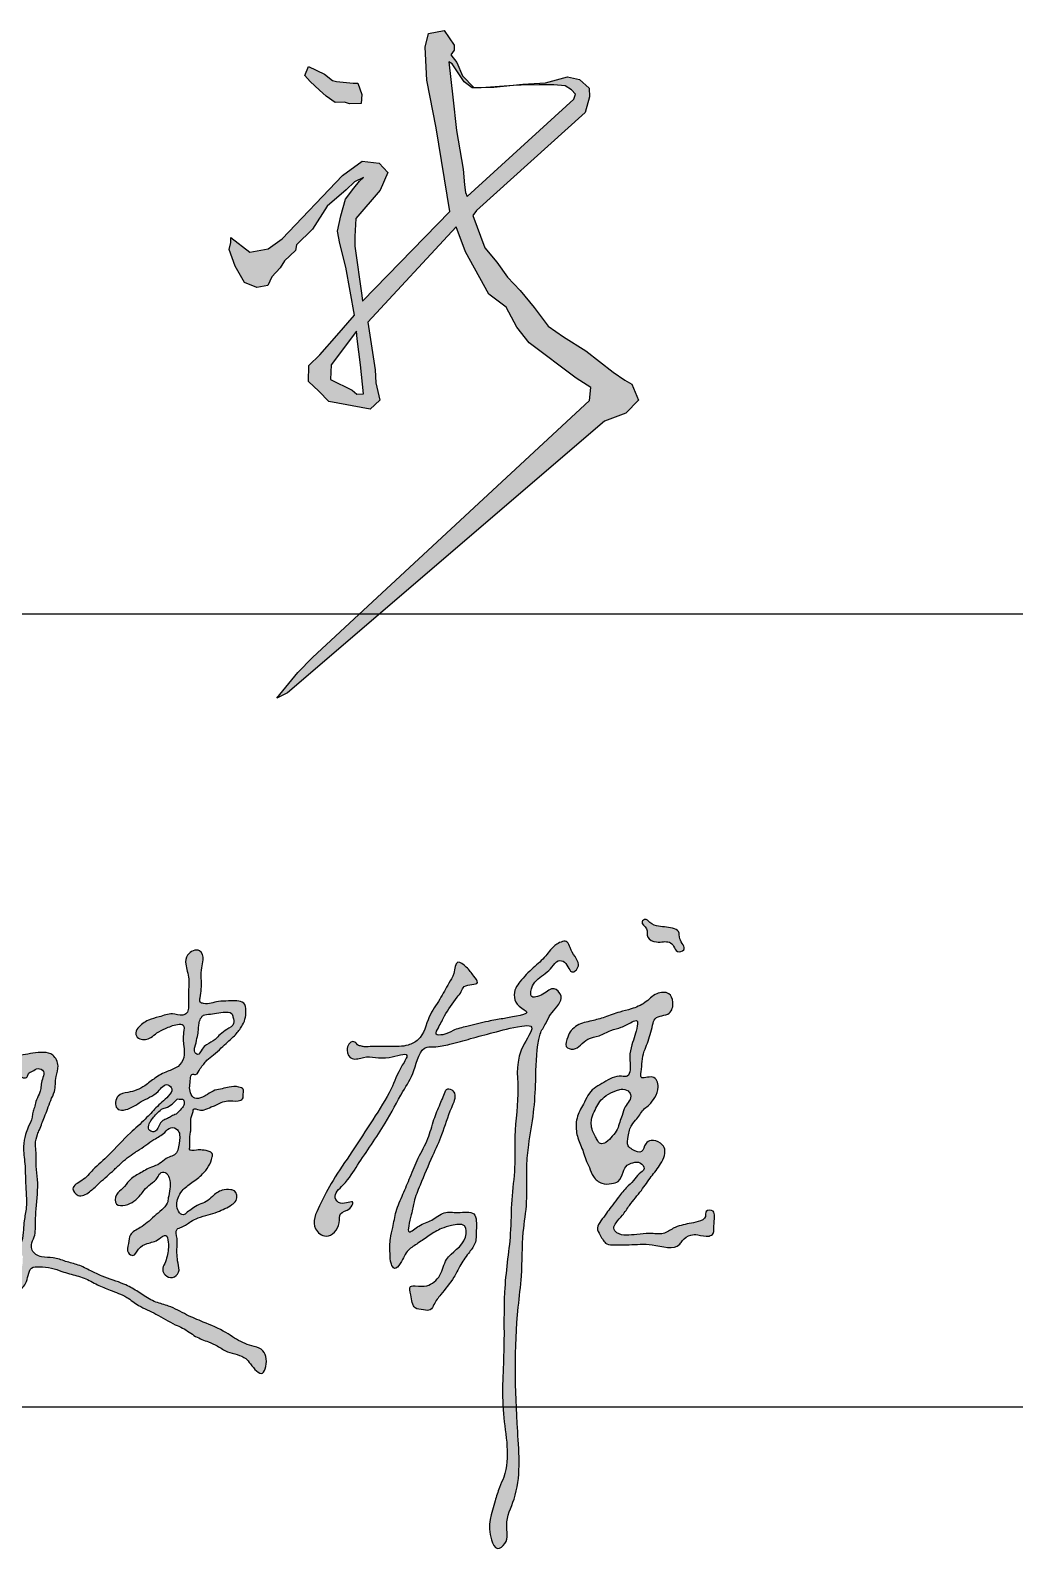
# Model space of a CAD drawing. Header units: inches. Extents: x -2316 to 955, y -265 to 742.
# Drawn here: x -1148.97 to -1140.17, y -154.94 to -141.34 of the extents above; entities that cross this region are included whole.
import ezdxf

# ---------------------------------------------------------------- set-up
doc = ezdxf.new("R2010")
doc.units = ezdxf.units.IN
doc.header["$LTSCALE"] = 1000
doc.header["$MEASUREMENT"] = 0
doc.layers.add('文字和字符', color=7, linetype='Continuous')

# ---------------------------------------------------------------- blocks, each defined once
blk = doc.blocks.new('qmzx02')
h = blk.add_hatch(color=256)
h.paths.add_polyline_path([(813107.7, 27257.6), (813478.5, 27591.2), (813493.7, 27644.6), (813492.6, 27674.3), (813458.9, 27703.6), (813418.3, 27713.1), (813343.4, 27693), (813265.9, 27688.1), (813194.7, 27681), (813233.8, 27683.8), (813260.5, 27685.1), (813321.2, 27685.5), (813371.9, 27686.1), (813409.9, 27682.2), (813432.2, 27669), (813446.2, 27654), (813439.7, 27637.2), (813076.5, 27304.8), (813070.7, 27319), (813066.7, 27345.4), (813063.1, 27398.7), (813040.1, 27530.4), (813027.2, 27644.4), (813013.6, 27764.2), (813024.8, 27758), (813065.6, 27696.4), (813092.8, 27675.5), (813100.2, 27675.6), (813060.7, 27716.4), (813040.5, 27761.7), (813020.8, 27788.5), (813031.5, 27804), (813031.5, 27820.6), (812997.4, 27871.2), (812944.6, 27861.1), (812932.8, 27813.8), (812938.7, 27701.4), (812970.3, 27539.6), (813017.1, 27254.3), (812719.3, 26948.1), (812716.6, 26967.2), (812693, 27135.3), (812693.3, 27169.1), (812697.1, 27229.8), (812779.1, 27326.8), (812805.5, 27387.3), (812776.3, 27418.6), (812717.8, 27426.2), (812651.6, 27376.7), (812445.6, 27160.3), (812397.6, 27126.2), (812335.7, 27115.8), (812270.3, 27165.2), (812270.3, 27148.1), (812265.2, 27124.2), (812284.6, 27067.5), (812316.8, 27011.5), (812358.6, 26995), (812396, 27001.8), (812410.3, 27030.9), (812438.7, 27062.3), (812453.6, 27085.4), (812491, 27121.3), (812494, 27139.9), (812548.6, 27193.9), (812599.4, 27272.3), (812663.7, 27327.6), (812691.9, 27354.8), (812723.2, 27370), (812708.8, 27357.3), (812690.2, 27333.7), (812661.4, 27295.6), (812645.9, 27238.8), (812633.9, 27187), (812642.3, 27144.9), (812662.8, 27064.2), (812691.6, 26900.2), (812631.4, 26831.6), (812573.6, 26765.4), (812536.3, 26729.3), (812534.8, 26674.5), (812570.8, 26641.9), (812605, 26605.9), (812745.6, 26580.2), (812778.2, 26611.1), (812764.4, 26669.3), (812762.7, 26713.9), (812737, 26876.6), (813038.6, 27202.1), (813070, 27116.3), (813149.9, 26972), (813209.1, 26927.3), (813245.4, 26859.6), (813287.7, 26806.4), (813447.4, 26685.2), (813497.9, 26654.2), (813493.8, 26609.1), (812548.4, 25733.2), (812499.1, 25682.4), (812426.8, 25594.8), (812463.8, 25613.3), (813545.1, 26538.8), (813616.8, 26566), (813660.2, 26610.4), (813637.4, 26665.7), (813613.5, 26679), (813574.4, 26706.1), (813481.1, 26778.8), (813405, 26826.8), (813352.9, 26862.6), (813305.1, 26926.6), (813257.2, 26984.3), (813213.8, 27029.9), (813176.9, 27080.8), (813136.7, 27130.7), (813095.8, 27240.1)])
h.paths.add_polyline_path([(812698.4, 26845.8), (812701.5, 26820.1), (812712.5, 26730.8), (812723.2, 26632.5), (812699.7, 26631.4), (812684.1, 26645.4), (812609.8, 26681.5), (812613, 26731.5)], flags=16)
h.paths.add_polyline_path([(812703.5, 27692), (812687.4, 27691.6), (812630.6, 27697.7), (812616.6, 27701.2), (812589.5, 27722.2), (812535.7, 27748.4), (812522.2, 27718.2), (812541.4, 27696.8), (812572.9, 27668), (812595.2, 27647.5), (812625.8, 27625.7), (812658.1, 27627), (812674.7, 27620.9), (812714.5, 27621.7), (812716.7, 27653.2)], flags=17)
for points in [[(812270.3, 27165.2), (812335.7, 27115.8), (812397.6, 27126.2), (812445.6, 27160.3), (812651.6, 27376.7), (812717.8, 27426.2), (812776.3, 27418.6), (812805.5, 27387.3), (812779.1, 27326.8), (812697.1, 27229.8), (812693.3, 27169.1), (812693, 27135.3), (812716.6, 26967.2), (812719.3, 26948.1), (813017.1, 27254.3), (812970.3, 27539.6), (812938.7, 27701.4), (812932.8, 27813.8), (812944.6, 27861.1), (812997.4, 27871.2), (813031.5, 27820.6), (813031.5, 27804), (813020.8, 27788.5), (813040.5, 27761.7), (813060.7, 27716.4), (813098.8, 27677.1), (813167.6, 27678.3), (813265.9, 27688.1), (813343.4, 27693), (813418.3, 27713.1), (813458.9, 27703.6), (813492.6, 27674.3), (813493.7, 27644.6), (813478.5, 27591.2), (813107.7, 27257.6), (813095.8, 27240.1), (813136.7, 27130.7), (813176.9, 27080.8), (813213.8, 27029.9), (813257.2, 26984.3), (813305.1, 26926.6), (813352.9, 26862.6), (813405, 26826.8), (813481.1, 26778.8), (813574.4, 26706.1), (813613.5, 26679), (813637.4, 26665.7), (813660.2, 26610.4), (813616.8, 26566), (813545.1, 26538.8), (812463.8, 25613.3), (812426.8, 25594.8), (812499.1, 25682.4), (812548.4, 25733.2), (813493.8, 26609.1), (813497.9, 26654.2), (813447.4, 26685.2), (813287.7, 26806.4), (813245.4, 26859.6), (813209.1, 26927.3), (813149.9, 26972), (813070, 27116.3), (813038.6, 27202.1), (812737, 26876.6), (812762.7, 26713.9), (812764.4, 26669.3), (812778.2, 26611.1), (812745.6, 26580.2), (812605, 26605.9), (812570.8, 26641.9), (812534.8, 26674.5), (812536.3, 26729.3), (812573.6, 26765.4), (812631.4, 26831.6), (812691.6, 26900.2), (812662.8, 27064.2), (812642.3, 27144.9), (812633.9, 27187), (812645.9, 27238.8), (812661.4, 27295.6), (812690.2, 27333.7), (812708.8, 27357.3), (812723.2, 27370), (812691.9, 27354.8), (812663.7, 27327.6), (812599.4, 27272.3), (812548.6, 27193.9), (812494, 27139.9), (812491, 27121.3), (812453.6, 27085.4), (812438.7, 27062.3), (812410.3, 27030.9), (812396, 27001.8), (812358.6, 26995), (812316.8, 27011.5), (812284.6, 27067.5), (812265.2, 27124.2), (812270.3, 27148.1)], [(813076.5, 27304.8), (813439.7, 27637.2), (813446.2, 27654), (813432.2, 27669), (813409.9, 27682.2), (813371.9, 27686.1), (813321.2, 27685.5), (813260.5, 27685.1), (813233.8, 27683.8), (813123.7, 27675.9), (813092.8, 27675.5), (813065.6, 27696.4), (813024.8, 27758), (813013.6, 27764.2), (813027.2, 27644.4), (813040.1, 27530.4), (813063.1, 27398.7), (813066.7, 27345.4), (813070.7, 27319)], [(812698.4, 26845.8), (812613, 26731.5), (812609.8, 26681.5), (812684.1, 26645.4), (812699.7, 26631.4), (812723.2, 26632.5), (812712.5, 26730.8), (812701.5, 26820.1)]]:
    blk.add_lwpolyline(points, close=True)
blk.add_lwpolyline([(812535.7, 27748.4), (812589.5, 27722.2), (812616.6, 27701.2), (812630.6, 27697.7), (812687.4, 27691.6), (812703.5, 27692), (812716.7, 27653.2), (812714.5, 27621.7), (812674.7, 27620.9), (812658.1, 27627), (812625.8, 27625.7), (812595.2, 27647.5), (812572.9, 27668), (812541.4, 27696.8), (812522.2, 27718.2), (812535.7, 27748.4)])
blk = doc.blocks.new('A$C40234BA3')
h = blk.add_hatch(color=6)
edge = h.paths.add_edge_path()
edge.add_spline(control_points=[(12.976, 7.491), (13.003, 7.462), (13.067, 7.422), (13.174, 7.418), (13.26, 7.408), (13.359, 7.37), (13.334, 7.256), (13.457, 7.147), (13.312, 7.104), (13.288, 7.189), (13.21, 7.262), (13.093, 7.216), (12.947, 7.278), (12.984, 7.4), (12.874, 7.464), (12.941, 7.517), (12.968, 7.5), (12.976, 7.491)], knot_values=[0, 0, 0, 0, 9.941955, 17.81997, 26.06635, 32.772253, 40.050923, 51.788007, 58.187099, 64.698727, 70.459521, 83.166695, 93.225525, 101.466789, 109.786091, 113.761149, 116.674069, 116.674069, 116.674069, 116.674069], degree=3, periodic=0)
at = {"layer": '文字和字符'}
h = blk.add_hatch(color=6, dxfattribs=at)
edge = h.paths.add_edge_path()
edge.add_spline(control_points=[(9.683, 5.989), (9.686, 5.989), (9.931, 5.99), (10.084, 5.986), (10.298, 6.09), (10.338, 6.34), (10.491, 6.541), (10.581, 6.726), (10.668, 6.849), (10.678, 7.045), (10.828, 6.924), (10.877, 6.855), (10.99, 6.711), (10.779, 6.747), (10.749, 6.638), (10.656, 6.534), (10.557, 6.381), (10.496, 6.25), (10.42, 6.122), (10.559, 6.127), (10.653, 6.193), (10.847, 6.237), (11.037, 6.286), (11.246, 6.323), (11.373, 6.346), (11.591, 6.388), (11.372, 6.484), (11.364, 6.656), (11.474, 6.8), (11.594, 6.926), (11.763, 7.061), (11.844, 7.206), (12.016, 7.271), (12.049, 7.148), (12.097, 7.07), (12.159, 6.981), (12.132, 6.906), (12.041, 6.847), (12.016, 7.001), (11.886, 7.027), (11.812, 6.893), (11.687, 6.829), (11.599, 6.73), (11.577, 6.661), (11.564, 6.553), (11.743, 6.603), (11.839, 6.721), (11.975, 6.589), (11.894, 6.463), (11.806, 6.376), (11.756, 6.255), (11.69, 6.164), (11.641, 5.932), (11.64, 5.617), (11.617, 5.196), (11.552, 4.862), (11.518, 4.505), (11.545, 4.155), (11.467, 3.721), (11.478, 3.3), (11.376, 2.512), (11.393, 1.631), (11.472, 0.736), (11.254, 0.318), (11.323, 0.088), (11.165, -0.038), (11.036, 0.243), (11.126, 0.469), (11.193, 0.718), (11.349, 1.039), (11.204, 1.629), (11.269, 2.354), (11.247, 2.959), (11.293, 3.41), (11.342, 3.775), (11.338, 4.155), (11.395, 4.541), (11.373, 4.982), (11.455, 5.496), (11.372, 5.874), (11.65, 6.254), (11.362, 6.22), (11.158, 6.164), (10.905, 6.099), (10.735, 6.048), (10.589, 6.012), (10.461, 5.98), (10.25, 5.997), (10.203, 5.687), (10.022, 5.419), (9.822, 5.02), (9.554, 4.655), (9.384, 4.371), (9.201, 4.213), (9.311, 4.08), (9.493, 4.178), (9.41, 4.024), (9.279, 4.02), (9.312, 3.839), (9.157, 3.672), (8.937, 3.841), (9.068, 4.123), (9.217, 4.409), (9.454, 4.747), (9.68, 5.104), (9.913, 5.456), (9.989, 5.691), (10.158, 5.946), (9.811, 5.811), (9.647, 5.899), (9.442, 5.811), (9.354, 5.942), (9.429, 6.074), (9.495, 6.03), (9.515, 5.999), (9.551, 5.996), (9.597, 5.979), (9.682, 5.989), (9.683, 5.989)], knot_values=[0, 0, 0, 0, 30.010681, 59.710914, 78.593199, 120.407305, 154.524141, 185.004149, 203.061643, 222.774317, 238.80713, 258.455944, 270.333782, 293.330836, 302.766156, 314.154011, 351.592667, 373.783884, 384.727657, 395.744414, 413.857163, 437.957453, 474.261753, 498.637383, 521.996218, 540.039757, 556.440551, 586.981856, 599.46137, 631.292047, 659.861277, 686.798362, 704.454635, 714.77327, 731.806988, 745.746399, 755.60273, 762.331918, 783.607358, 794.2488, 808.935268, 839.224822, 854.000646, 861.29652, 870.524529, 890.282084, 910.927322, 927.245681, 946.958313, 963.356978, 980.390735, 1000.003082, 1009.515457, 1078.314372, 1130.678307, 1184.843128, 1219.935368, 1279.461792, 1329.992924, 1402.614913, 1454.086505, 1659.988392, 1772.185683, 1817.246483, 1847.677046, 1862.240127, 1879.608782, 1944.488332, 1967.79145, 1986.349178, 2091.415626, 2201.453187, 2292.790848, 2342.000053, 2390.03078, 2446.006624, 2499.916829, 2551.206876, 2630.928051, 2705.368541, 2736.511304, 2751.139397, 2799.882761, 2838.437816, 2856.100871, 2874.060326, 2900.839764, 2911.90203, 2956.44123, 2995.684828, 3055.617738, 3138.927419, 3179.415616, 3204.798199, 3217.112426, 3237.828089, 3249.032304, 3266.585733, 3281.97368, 3312.759311, 3333.895438, 3372.534497, 3420.293911, 3476.863372, 3540.284988, 3599.822241, 3643.146119, 3661.15915, 3690.737213, 3733.200125, 3751.837118, 3768.448916, 3785.656639, 3792.541545, 3796.752385, 3800.355287, 3806.580356, 3819.839144, 3819.839144, 3819.839144, 3819.839144], degree=3, periodic=0)
h = blk.add_hatch(color=6, dxfattribs=at)
edge = h.paths.add_edge_path()
edge.add_spline(control_points=[(6.888, 6.209), (6.889, 6.211), (7.015, 6.326), (7.145, 6.336), (7.287, 6.399), (7.397, 6.351), (7.48, 6.383), (7.496, 6.481), (7.481, 6.613), (7.504, 6.764), (7.477, 6.886), (7.452, 6.979), (7.461, 7.103), (7.636, 7.179), (7.678, 7.026), (7.64, 6.923), (7.645, 6.804), (7.647, 6.682), (7.637, 6.594), (7.619, 6.516), (7.723, 6.486), (7.826, 6.533), (7.963, 6.532), (8.06, 6.537), (8.165, 6.521), (8.178, 6.421), (8.176, 6.334), (8.135, 6.237), (8.063, 6.137), (7.968, 6.054), (7.877, 5.969), (7.8, 5.89), (7.716, 5.841), (7.672, 5.776), (7.624, 5.727), (7.599, 5.642), (7.519, 5.67), (7.512, 5.553), (7.488, 5.467), (7.562, 5.351), (7.654, 5.379), (7.726, 5.424), (7.801, 5.472), (7.893, 5.484), (7.987, 5.511), (8.069, 5.515), (8.159, 5.487), (8.141, 5.423), (8.148, 5.36), (8.059, 5.328), (7.975, 5.352), (7.883, 5.324), (7.822, 5.287), (7.751, 5.268), (7.688, 5.23), (7.62, 5.226), (7.553, 5.262), (7.541, 5.188), (7.515, 5.138), (7.52, 5.065), (7.52, 5.012), (7.515, 4.957), (7.503, 4.907), (7.507, 4.858), (7.505, 4.817), (7.509, 4.788), (7.489, 4.737), (7.59, 4.759), (7.66, 4.754), (7.728, 4.747), (7.781, 4.713), (7.763, 4.601), (7.684, 4.477), (7.536, 4.368), (7.42, 4.287), (7.351, 4.167), (7.338, 4.049), (7.425, 3.962), (7.482, 4.019), (7.541, 4.058), (7.615, 4.107), (7.708, 4.132), (7.784, 4.212), (7.879, 4.283), (7.975, 4.284), (8.069, 4.269), (8.079, 4.154), (7.976, 4.076), (7.862, 4.023), (7.724, 3.978), (7.614, 3.951), (7.506, 3.899), (7.438, 3.836), (7.324, 3.813), (7.363, 3.695), (7.349, 3.569), (7.354, 3.434), (7.396, 3.296), (7.302, 3.215), (7.212, 3.252), (7.169, 3.33), (7.228, 3.43), (7.25, 3.544), (7.255, 3.649), (7.229, 3.771), (7.118, 3.663), (7.008, 3.648), (6.892, 3.593), (6.847, 3.473), (6.743, 3.536), (6.779, 3.638), (6.782, 3.764), (6.907, 3.818), (7.002, 3.889), (7.085, 3.965), (7.166, 4.038), (7.242, 4.104), (7.25, 4.2), (7.271, 4.287), (7.275, 4.382), (7.252, 4.45), (7.213, 4.5), (7.144, 4.484), (7.119, 4.404), (7.036, 4.353), (6.968, 4.284), (6.914, 4.207), (6.84, 4.14), (6.748, 4.09), (6.606, 4.084), (6.619, 4.234), (6.714, 4.295), (6.784, 4.405), (6.911, 4.477), (7.029, 4.547), (7.15, 4.582), (7.227, 4.671), (7.353, 4.69), (7.377, 4.819), (7.398, 4.911), (7.365, 5.008), (7.27, 5.037), (7.195, 4.942), (7.052, 4.872), (6.941, 4.778), (6.797, 4.695), (6.698, 4.609), (6.559, 4.476), (6.43, 4.368), (6.316, 4.254), (6.183, 4.173), (6.07, 4.316), (6.248, 4.394), (6.358, 4.539), (6.574, 4.715), (6.761, 4.936), (6.965, 5.106), (7.106, 5.269), (7.22, 5.362), (7.319, 5.476), (7.219, 5.571), (7.107, 5.403), (6.949, 5.357), (6.816, 5.251), (6.602, 5.193), (6.624, 5.426), (6.804, 5.44), (6.956, 5.5), (7.091, 5.621), (7.227, 5.694), (7.37, 5.736), (7.45, 5.858), (7.432, 6.007), (7.421, 6.12), (7.452, 6.26), (7.321, 6.254), (7.229, 6.209), (7.116, 6.161), (7.035, 6.082), (6.931, 6.062), (6.836, 6.123), (6.888, 6.209), (6.888, 6.209)], knot_values=[0, 0, 0, 0, 21.814226, 40.014518, 62.705103, 80.181203, 87.059593, 95.960741, 117.525979, 144.48919, 157.446323, 169.514731, 184.787555, 205.834293, 221.965238, 235.360358, 252.742704, 270.71375, 285.202589, 292.391017, 298.294038, 323.168932, 339.890762, 353.677583, 365.620364, 378.129251, 389.526685, 402.989381, 420.611403, 440.531037, 455.37129, 472.336878, 486.5792, 494.822314, 504.352288, 516.704907, 522.699181, 530.27695, 553.639261, 565.149337, 577.864888, 587.528817, 601.603428, 613.797645, 625.753182, 641.937729, 649.9788, 657.766267, 665.645468, 673.686615, 691.069983, 702.267642, 712.223711, 720.551303, 732.907569, 741.299569, 750.370401, 754.159277, 767.819998, 775.008381, 783.993926, 790.014194, 797.893351, 805.081778, 810.473088, 814.666318, 817.720913, 829.769177, 838.760629, 852.283854, 856.964277, 862.355586, 894.641394, 917.573479, 938.655869, 952.338385, 974.413595, 984.091028, 992.098792, 1002.565424, 1015.429981, 1028.359865, 1041.617731, 1060.692449, 1075.149999, 1081.330321, 1097.650211, 1107.252151, 1133.82575, 1149.932866, 1167.658992, 1180.945792, 1198.851742, 1207.212315, 1222.48382, 1236.906949, 1263.262694, 1278.557776, 1291.815576, 1304.435541, 1313.922398, 1324.654884, 1349.142625, 1361.020488, 1372.838601, 1385.371679, 1406.33795, 1423.525104, 1437.340436, 1446.079862, 1461.351368, 1476.168885, 1496.200813, 1510.803882, 1526.560496, 1542.662576, 1557.114579, 1565.766985, 1581.249459, 1594.824166, 1604.755407, 1610.756543, 1619.414177, 1627.419657, 1643.634371, 1658.03725, 1667.713087, 1682.728431, 1698.677316, 1713.209272, 1728.480822, 1743.495369, 1760.340716, 1781.062409, 1803.083586, 1817.90876, 1831.829559, 1851.204785, 1861.937228, 1882.369986, 1890.726834, 1902.273459, 1915.005119, 1936.427946, 1969.389218, 1974.338724, 2005.754245, 2023.168452, 2055.026844, 2074.268902, 2093.867831, 2107.78631, 2127.599717, 2153.412209, 2189.440129, 2240.453356, 2274.08225, 2299.89394, 2328.106323, 2341.387876, 2350.989816, 2370.530551, 2403.28468, 2421.19063, 2445.869309, 2466.302067, 2483.491087, 2513.600141, 2534.81948, 2557.988589, 2577.732832, 2594.915337, 2613.696208, 2636.660478, 2648.798069, 2658.352665, 2679.53953, 2695.582632, 2708.030864, 2726.091721, 2735.787779, 2747.159611, 2747.159611, 2747.159611, 2747.159611], degree=3, periodic=0)
edge = h.paths.add_edge_path(flags=16)
edge.add_spline(control_points=[(7.355, 5.36), (7.355, 5.359), (7.296, 5.302), (7.255, 5.267), (7.176, 5.252), (7.123, 5.203), (7.077, 5.151), (7.041, 5.108), (7.018, 5.061), (7.005, 5.006), (7.045, 4.974), (7.094, 4.968), (7.132, 5.019), (7.146, 5.078), (7.195, 5.113), (7.243, 5.13), (7.288, 5.162), (7.354, 5.183), (7.393, 5.237), (7.436, 5.279), (7.443, 5.32), (7.429, 5.369), (7.393, 5.362), (7.355, 5.36), (7.355, 5.36)], knot_values=[0, 0, 0, 0, 8.439041, 20.62857, 28.097042, 39.877603, 49.765051, 57.178901, 62.854461, 72.258155, 76.58164, 82.950578, 90.312624, 100.188639, 107.6845, 114.090351, 121.535477, 130.11106, 142.317774, 148.462757, 154.387511, 159.526625, 165.895648, 169.459976, 169.459976, 169.459976, 169.459976], degree=3, periodic=0)
edge = h.paths.add_edge_path(flags=16)
edge.add_spline(control_points=[(7.656, 6.35), (7.655, 6.349), (7.615, 6.289), (7.613, 6.234), (7.609, 6.163), (7.591, 6.079), (7.574, 6), (7.552, 5.928), (7.614, 5.87), (7.648, 5.967), (7.717, 6.02), (7.803, 6.063), (7.872, 6.14), (7.947, 6.195), (8.049, 6.248), (8.023, 6.33), (8.007, 6.409), (7.858, 6.395), (7.756, 6.369), (7.677, 6.372), (7.656, 6.35), (7.656, 6.35)], knot_values=[0, 0, 0, 0, 9.334311, 17.140719, 26.361451, 38.018579, 52.789195, 61.01517, 67.124154, 79.068588, 89.242621, 105.885881, 117.802758, 131.460083, 146.451071, 157.202444, 163.309657, 177.435607, 205.630785, 210.588468, 213.165382, 213.165382, 213.165382, 213.165382], degree=3, periodic=0)
h = blk.add_hatch(color=6, dxfattribs=at)
edge = h.paths.add_edge_path()
edge.add_spline(control_points=[(12.017, 6.103), (12.017, 6.105), (12.13, 6.287), (12.295, 6.285), (12.469, 6.341), (12.622, 6.401), (12.787, 6.438), (12.946, 6.501), (13.053, 6.631), (13.231, 6.649), (13.288, 6.512), (13.246, 6.346), (13.061, 6.366), (13.016, 6.194), (12.988, 6.066), (12.923, 5.929), (12.903, 5.809), (12.899, 5.716), (12.876, 5.58), (13.056, 5.673), (13.119, 5.499), (13.06, 5.389), (13.003, 5.299), (12.909, 5.237), (12.861, 5.137), (12.762, 5.046), (12.741, 4.931), (12.716, 4.81), (12.797, 4.751), (12.918, 4.701), (12.93, 4.832), (13.024, 4.882), (13.114, 4.852), (13.205, 4.754), (13.134, 4.579), (13.009, 4.439), (12.895, 4.262), (12.768, 4.12), (12.678, 3.979), (12.603, 3.904), (12.551, 3.821), (12.614, 3.746), (12.72, 3.736), (12.85, 3.746), (12.996, 3.768), (13.154, 3.734), (13.264, 3.821), (13.405, 3.869), (13.53, 3.882), (13.677, 3.936), (13.65, 4.04), (13.767, 4.043), (13.77, 3.959), (13.764, 3.89), (13.76, 3.822), (13.762, 3.751), (13.676, 3.709), (13.587, 3.749), (13.471, 3.746), (13.394, 3.696), (13.308, 3.545), (13.028, 3.652), (12.784, 3.619), (12.608, 3.626), (12.461, 3.62), (12.416, 3.73), (12.35, 3.825), (12.42, 3.916), (12.474, 3.996), (12.541, 4.084), (12.619, 4.186), (12.701, 4.296), (12.805, 4.383), (12.857, 4.468), (12.953, 4.525), (12.885, 4.619), (12.799, 4.608), (12.715, 4.575), (12.671, 4.484), (12.644, 4.373), (12.529, 4.349), (12.417, 4.343), (12.316, 4.431), (12.279, 4.542), (12.23, 4.637), (12.198, 4.76), (12.131, 4.892), (12.102, 5.073), (12.154, 5.218), (12.224, 5.33), (12.279, 5.469), (12.453, 5.56), (12.599, 5.655), (12.742, 5.618), (12.774, 5.744), (12.746, 5.861), (12.778, 6.001), (12.822, 6.125), (12.844, 6.206), (12.857, 6.314), (12.747, 6.266), (12.668, 6.215), (12.519, 6.186), (12.402, 6.107), (12.258, 6.096), (12.175, 6.007), (12.095, 5.947), (11.958, 5.967), (12.016, 6.102), (12.017, 6.103)], knot_values=[0, 0, 0, 0, 24.512001, 49.882294, 72.277412, 98.738469, 118.409447, 143.109669, 167.776883, 187.618262, 203.042037, 222.126752, 247.275306, 258.48372, 289.86628, 303.795246, 321.379231, 338.707377, 347.328395, 366.307106, 385.237264, 403.506228, 418.562709, 428.786369, 449.648574, 463.118664, 483.023077, 498.54091, 507.708607, 523.614939, 538.272825, 548.331434, 564.446663, 573.613544, 601.356343, 627.727416, 655.753502, 687.468657, 707.386499, 724.030195, 733.822997, 742.988374, 758.369859, 776.521682, 797.368312, 820.285411, 838.875384, 852.53501, 881.495768, 896.424896, 904.484831, 916.221913, 924.49056, 934.624145, 946.353648, 953.359124, 961.492881, 980.267656, 992.004738, 1008.557493, 1015.80342, 1061.650078, 1099.490071, 1123.473109, 1136.892554, 1154.792681, 1167.453766, 1180.555905, 1196.223819, 1209.542153, 1226.270416, 1249.735518, 1266.970627, 1281.05191, 1293.130439, 1303.91699, 1316.71909, 1326.731209, 1339.888064, 1357.279911, 1369.076666, 1385.0742, 1402.881823, 1419.32573, 1433.82478, 1447.087554, 1471.921893, 1495.500471, 1520.791964, 1533.894554, 1550.83807, 1581.024251, 1611.984954, 1621.45011, 1633.096343, 1654.387173, 1674.742462, 1691.115782, 1707.380906, 1715.678547, 1723.570803, 1743.940975, 1761.902668, 1783.344225, 1802.439161, 1818.418402, 1831.919163, 1844.453477, 1860.498716, 1860.498716, 1860.498716, 1860.498716], degree=3, periodic=0)
edge = h.paths.add_edge_path(flags=16)
edge.add_spline(control_points=[(12.561, 5.45), (12.559, 5.449), (12.443, 5.392), (12.388, 5.319), (12.341, 5.23), (12.303, 5.149), (12.294, 5.063), (12.308, 4.988), (12.34, 4.925), (12.37, 4.876), (12.403, 4.815), (12.492, 4.85), (12.546, 4.918), (12.615, 4.995), (12.634, 5.087), (12.67, 5.174), (12.692, 5.268), (12.755, 5.333), (12.779, 5.411), (12.733, 5.474), (12.658, 5.485), (12.612, 5.471), (12.561, 5.45), (12.561, 5.45)], knot_values=[0, 0, 0, 0, 17.49913, 30.768414, 43.809406, 57.820521, 67.761158, 79.395962, 89.172864, 96.402516, 104.532234, 113.624822, 128.719094, 142.570854, 155.091253, 167.081152, 182.063386, 194.044375, 204.792336, 212.007375, 223.839632, 231.821798, 237.531752, 237.531752, 237.531752, 237.531752], degree=3, periodic=0)
h = blk.add_hatch(color=6, dxfattribs=at)
edge = h.paths.add_edge_path()
edge.add_spline(control_points=[(5.411, 5.862), (5.413, 5.863), (5.663, 5.922), (5.86, 5.94), (5.957, 5.761), (5.895, 5.616), (5.91, 5.469), (5.842, 5.348), (5.811, 5.246), (5.763, 5.131), (5.728, 5.028), (5.679, 4.923), (5.658, 4.83), (5.68, 4.703), (5.665, 4.562), (5.705, 4.338), (5.676, 4.117), (5.661, 3.891), (5.67, 3.741), (5.611, 3.637), (5.621, 3.53), (5.738, 3.463), (5.882, 3.48), (6.024, 3.421), (6.179, 3.388), (6.32, 3.315), (6.496, 3.227), (6.665, 3.185), (6.825, 3.104), (6.947, 3.025), (7.092, 2.933), (7.283, 2.894), (7.46, 2.787), (7.692, 2.692), (7.888, 2.609), (8.069, 2.491), (8.206, 2.419), (8.403, 2.384), (8.439, 2.218), (8.366, 2.031), (8.244, 2.182), (8.175, 2.277), (8.07, 2.317), (7.948, 2.341), (7.844, 2.416), (7.714, 2.472), (7.566, 2.524), (7.45, 2.623), (7.28, 2.688), (7.117, 2.801), (6.908, 2.881), (6.746, 3.013), (6.571, 3.076), (6.398, 3.144), (6.247, 3.236), (6.097, 3.269), (5.968, 3.308), (5.851, 3.353), (5.734, 3.361), (5.603, 3.364), (5.576, 3.253), (5.549, 3.142), (5.431, 3.045), (5.379, 2.89), (5.24, 2.864), (5.104, 2.862), (5.045, 3.024), (4.906, 3.102), (4.84, 3.29), (4.995, 3.39), (5.085, 3.495), (5.215, 3.577), (5.325, 3.668), (5.469, 3.578), (5.512, 3.695), (5.519, 3.79), (5.529, 3.927), (5.57, 4.11), (5.54, 4.34), (5.546, 4.584), (5.511, 4.777), (5.537, 4.925), (5.579, 5.038), (5.627, 5.12), (5.629, 5.204), (5.655, 5.264), (5.668, 5.341), (5.702, 5.408), (5.729, 5.476), (5.732, 5.546), (5.751, 5.614), (5.779, 5.699), (5.689, 5.741), (5.638, 5.692), (5.574, 5.678), (5.572, 5.592), (5.455, 5.634), (5.421, 5.712), (5.419, 5.782), (5.43, 5.828), (5.41, 5.862), (5.411, 5.862)], knot_values=[0, 0, 0, 0, 31.567408, 64.804615, 84.514899, 102.449572, 127.665217, 143.393176, 158.761139, 172.306084, 195.386314, 203.777391, 220.63047, 233.896682, 257.032253, 279.176201, 327.700844, 348.661996, 374.096735, 388.033075, 396.915328, 415.877792, 435.250381, 456.66983, 478.431065, 501.305126, 522.015154, 560.722472, 573.046245, 596.2976, 621.456877, 643.421109, 676.452722, 706.559804, 747.979879, 764.804525, 796.369237, 812.756663, 842.42195, 854.740888, 879.873646, 891.588111, 907.370515, 923.988969, 943.623296, 959.405623, 982.733778, 1008.381509, 1021.700495, 1058.208083, 1090.24983, 1114.093944, 1144.201026, 1166.925646, 1191.573171, 1217.002209, 1229.971469, 1248.063792, 1268.029249, 1281.440462, 1294.753802, 1308.690116, 1329.858381, 1355.865323, 1368.43417, 1386.209945, 1406.30905, 1430.06276, 1453.845898, 1470.989804, 1499.087867, 1512.54167, 1535.266273, 1553.042048, 1560.571233, 1580.172383, 1594.917168, 1617.197884, 1657.975453, 1689.943564, 1718.67234, 1738.776712, 1751.36341, 1769.195262, 1777.025624, 1785.794542, 1795.901638, 1809.568461, 1816.675984, 1826.397683, 1837.686133, 1847.881877, 1857.816128, 1868.115168, 1875.917125, 1881.585263, 1896.597226, 1905.82176, 1918.671785, 1923.218896, 1927.782629, 1927.782629, 1927.782629, 1927.782629], degree=3, periodic=0)
edge = h.paths.add_edge_path(flags=17)
edge.add_spline(control_points=[(5.113, 3.318), (5.113, 3.317), (5.056, 3.281), (5.055, 3.221), (5.059, 3.164), (5.082, 3.1), (5.134, 3.068), (5.157, 3.017), (5.199, 3.003), (5.237, 3.002), (5.266, 3.026), (5.298, 3.052), (5.335, 3.062), (5.375, 3.076), (5.4, 3.113), (5.434, 3.155), (5.461, 3.225), (5.48, 3.304), (5.515, 3.384), (5.511, 3.443), (5.519, 3.518), (5.418, 3.514), (5.342, 3.54), (5.285, 3.498), (5.244, 3.467), (5.219, 3.432), (5.198, 3.398), (5.169, 3.376), (5.156, 3.341), (5.114, 3.318), (5.113, 3.318)], knot_values=[0, 0, 0, 0, 9.663903, 14.696519, 25.589324, 33.287033, 41.448102, 50.312117, 54.669885, 59.317586, 65.471876, 69.610934, 76.339168, 81.250991, 86.994431, 94.228062, 103.814692, 117.550507, 128.275999, 139.362893, 142.658643, 157.109971, 167.517587, 177.222957, 183.783609, 188.977779, 195.04957, 200.641099, 203.083872, 211.139425, 211.139425, 211.139425, 211.139425], degree=3, periodic=0)
h = blk.add_hatch(color=6, dxfattribs=at)
edge = h.paths.add_edge_path()
edge.add_spline(control_points=[(10.564, 5.469), (10.563, 5.467), (10.479, 5.271), (10.416, 5.118), (10.356, 4.877), (10.23, 4.666), (10.14, 4.439), (10.052, 4.227), (9.962, 4.032), (9.937, 3.848), (9.89, 3.687), (9.898, 3.535), (9.894, 3.421), (9.952, 3.309), (10.052, 3.441), (10.088, 3.559), (10.241, 3.644), (10.362, 3.738), (10.498, 3.818), (10.63, 3.856), (10.812, 3.891), (10.809, 3.609), (10.554, 3.515), (10.517, 3.251), (10.355, 3.118), (10.232, 3.131), (10.113, 3.137), (10.159, 2.996), (10.161, 2.861), (10.288, 2.848), (10.385, 2.831), (10.429, 2.938), (10.524, 3.058), (10.647, 3.201), (10.732, 3.381), (10.819, 3.509), (10.929, 3.639), (10.922, 3.8), (10.942, 4.04), (10.707, 3.997), (10.536, 4.03), (10.395, 3.903), (10.259, 3.875), (10.072, 3.709), (10.157, 3.99), (10.179, 4.148), (10.276, 4.392), (10.386, 4.651), (10.528, 4.957), (10.598, 5.205), (10.693, 5.394), (10.633, 5.497), (10.564, 5.469), (10.564, 5.469)], knot_values=[0, 0, 0, 0, 24.542793, 52.435959, 85.650583, 121.512598, 155.916917, 186.540407, 217.474406, 244.606868, 263.102829, 287.388558, 305.597528, 314.527085, 327.332873, 353.193682, 372.630675, 395.352625, 418.617204, 435.772151, 457.249665, 475.959444, 524.49024, 552.742939, 580.507685, 599.437854, 607.362997, 621.159879, 644.090151, 657.95728, 669.398503, 679.892715, 700.008206, 736.031643, 756.664286, 782.242284, 801.590045, 823.390719, 851.090423, 877.54929, 900.135028, 924.011869, 947.574779, 965.855715, 994.232281, 1016.328926, 1045.309406, 1098.032674, 1136.336698, 1183.774373, 1208.195694, 1217.866995, 1225.149506, 1225.149506, 1225.149506, 1225.149506], degree=3, periodic=0)
at = {"layer": '文字和字符', "color": 6}
for points, start_tangent, end_tangent in [([(12.976, 7.491), (13.077, 7.429), (13.171, 7.417), (13.269, 7.401), (13.339, 7.362), (13.355, 7.276), (13.402, 7.144), (13.328, 7.124), (13.281, 7.187), (13.23, 7.233), (13.077, 7.237), (12.972, 7.296), (12.956, 7.394), (12.905, 7.48), (12.945, 7.507), (12.976, 7.491)], (0.676765, -0.736199), (0.676765, -0.736199)), ([(6.888, 6.209), (7.013, 6.304), (7.139, 6.343), (7.299, 6.378), (7.424, 6.365), (7.469, 6.386), (7.489, 6.447), (7.489, 6.602), (7.493, 6.796), (7.476, 6.888), (7.458, 6.973), (7.48, 7.081), (7.623, 7.133), (7.666, 7.025), (7.649, 6.93), (7.644, 6.805), (7.644, 6.675), (7.631, 6.572), (7.631, 6.52), (7.67, 6.503), (7.848, 6.526), (7.968, 6.533), (8.068, 6.533), (8.15, 6.507), (8.176, 6.421), (8.171, 6.339), (8.137, 6.248), (8.063, 6.144), (7.96, 6.045), (7.881, 5.972), (7.791, 5.89), (7.71, 5.827), (7.673, 5.78), (7.631, 5.726), (7.575, 5.657), (7.532, 5.657), (7.515, 5.605), (7.515, 5.437), (7.566, 5.372), (7.657, 5.385), (7.718, 5.419), (7.807, 5.467), (7.893, 5.486), (7.977, 5.506), (8.093, 5.506), (8.145, 5.48), (8.145, 5.424), (8.137, 5.367), (8.085, 5.342), (7.96, 5.342), (7.882, 5.32), (7.817, 5.289), (7.761, 5.268), (7.679, 5.234), (7.618, 5.234), (7.553, 5.242), (7.545, 5.216), (7.519, 5.121), (7.519, 5.07), (7.519, 5.005), (7.515, 4.962), (7.506, 4.906), (7.506, 4.854), (7.506, 4.815), (7.506, 4.785), (7.502, 4.763), (7.588, 4.754), (7.653, 4.754), (7.748, 4.733), (7.774, 4.711), (7.774, 4.672), (7.66, 4.469), (7.531, 4.366), (7.415, 4.268), (7.366, 4.182), (7.372, 4.023), (7.427, 3.98), (7.476, 4.011), (7.537, 4.055), (7.617, 4.103), (7.703, 4.139), (7.776, 4.2), (7.892, 4.274), (7.996, 4.28), (8.039, 4.268), (8.058, 4.152), (8.009, 4.103), (7.837, 4.017), (7.727, 3.98), (7.605, 3.944), (7.519, 3.901), (7.409, 3.834), (7.354, 3.809), (7.354, 3.699), (7.354, 3.595), (7.366, 3.406), (7.372, 3.296), (7.299, 3.234), (7.213, 3.265), (7.183, 3.326), (7.207, 3.4), (7.25, 3.571), (7.25, 3.656), (7.219, 3.736), (7.14, 3.693), (6.999, 3.638), (6.895, 3.571), (6.828, 3.497), (6.773, 3.528), (6.773, 3.638), (6.797, 3.742), (6.914, 3.828), (6.999, 3.889), (7.084, 3.964), (7.171, 4.041), (7.238, 4.121), (7.25, 4.182), (7.268, 4.292), (7.268, 4.39), (7.244, 4.457), (7.213, 4.488), (7.152, 4.476), (7.122, 4.427), (7.036, 4.347), (6.962, 4.274), (6.92, 4.219), (6.84, 4.145), (6.736, 4.097), (6.632, 4.109), (6.632, 4.219), (6.706, 4.298), (6.785, 4.39), (6.907, 4.476), (7.048, 4.549), (7.146, 4.592), (7.226, 4.653), (7.348, 4.72), (7.372, 4.794), (7.385, 4.94), (7.36, 4.995), (7.281, 5.02), (7.207, 4.965), (7.079, 4.879), (6.883, 4.745), (6.852, 4.726), (6.675, 4.586), (6.583, 4.5), (6.412, 4.347), (6.308, 4.255), (6.173, 4.213), (6.112, 4.292), (6.216, 4.39), (6.351, 4.518), (6.54, 4.696), (6.797, 4.959), (6.975, 5.124), (7.103, 5.258), (7.25, 5.399), (7.293, 5.484), (7.244, 5.533), (7.128, 5.454), (6.926, 5.332), (6.816, 5.264), (6.638, 5.252), (6.65, 5.399), (6.767, 5.442), (6.969, 5.521), (7.091, 5.613), (7.238, 5.692), (7.366, 5.753), (7.434, 5.857), (7.434, 5.993), (7.432, 6.158), (7.428, 6.246), (7.36, 6.253), (7.216, 6.204), (7.113, 6.151), (7.041, 6.097), (6.911, 6.082), (6.862, 6.132), (6.888, 6.209)], (0.662995, 0.748624), (0.662995, 0.748624)), ([(9.683, 5.989), (9.899, 5.989), (10.113, 6.007), (10.232, 6.072), (10.365, 6.343), (10.49, 6.554), (10.598, 6.746), (10.656, 6.862), (10.706, 6.995), (10.806, 6.937), (10.898, 6.829), (10.939, 6.754), (10.781, 6.704), (10.746, 6.646), (10.698, 6.579), (10.548, 6.355), (10.473, 6.214), (10.448, 6.139), (10.527, 6.131), (10.648, 6.18), (10.814, 6.23), (11.069, 6.29), (11.242, 6.322), (11.407, 6.353), (11.53, 6.397), (11.438, 6.471), (11.397, 6.687), (11.447, 6.762), (11.605, 6.929), (11.754, 7.07), (11.887, 7.211), (12.012, 7.236), (12.045, 7.17), (12.104, 7.062), (12.145, 6.97), (12.12, 6.904), (12.079, 6.879), (11.979, 6.995), (11.904, 7.012), (11.829, 6.937), (11.663, 6.796), (11.596, 6.712), (11.58, 6.663), (11.58, 6.596), (11.721, 6.613), (11.854, 6.679), (11.937, 6.596), (11.887, 6.463), (11.813, 6.372), (11.754, 6.264), (11.688, 6.139), (11.671, 6.072), (11.635, 5.578), (11.609, 5.201), (11.551, 4.815), (11.529, 4.563), (11.527, 4.134), (11.487, 3.773), (11.464, 3.25), (11.427, 2.881), (11.42, 1.397), (11.376, 0.589), (11.289, 0.277), (11.267, 0.058), (11.18, 0), (11.107, 0.102), (11.151, 0.568), (11.202, 0.728), (11.253, 0.851), (11.25, 1.608), (11.255, 2.401), (11.263, 3.06), (11.295, 3.413), (11.332, 3.757), (11.349, 4.16), (11.383, 4.547), (11.387, 4.917), (11.422, 5.49), (11.498, 6.021), (11.575, 6.232), (11.469, 6.232), (11.126, 6.156), (10.858, 6.084), (10.736, 6.049), (10.61, 6.017), (10.42, 5.986), (10.34, 5.982), (10.182, 5.703), (10.051, 5.453), (9.839, 5.076), (9.509, 4.574), (9.337, 4.339), (9.242, 4.182), (9.305, 4.12), (9.454, 4.128), (9.415, 4.057), (9.305, 3.994), (9.289, 3.884), (9.133, 3.728), (9.007, 3.814), (9.054, 4.088), (9.216, 4.392), (9.441, 4.732), (9.69, 5.115), (9.909, 5.484), (10.043, 5.766), (10.098, 5.884), (9.886, 5.86), (9.58, 5.86), (9.446, 5.845), (9.384, 5.947), (9.454, 6.049), (9.497, 6.024), (9.519, 6.002), (9.544, 5.996), (9.588, 5.987), (9.683, 5.989)], (1, 0), (1, 0)), ([(12.017, 6.103), (12.129, 6.24), (12.303, 6.296), (12.458, 6.339), (12.638, 6.401), (12.775, 6.439), (12.937, 6.513), (13.08, 6.619), (13.223, 6.619), (13.272, 6.519), (13.229, 6.389), (13.061, 6.321), (13.03, 6.246), (12.968, 6.029), (12.931, 5.935), (12.906, 5.811), (12.893, 5.687), (12.893, 5.625), (13.03, 5.625), (13.098, 5.507), (13.055, 5.382), (12.99, 5.295), (12.934, 5.248), (12.843, 5.128), (12.781, 5.053), (12.738, 4.917), (12.738, 4.805), (12.788, 4.761), (12.899, 4.736), (12.949, 4.83), (13.011, 4.867), (13.123, 4.836), (13.167, 4.786), (13.126, 4.59), (13.014, 4.437), (12.896, 4.273), (12.755, 4.094), (12.67, 3.977), (12.594, 3.885), (12.567, 3.82), (12.605, 3.766), (12.713, 3.739), (12.843, 3.747), (12.993, 3.759), (13.158, 3.759), (13.277, 3.82), (13.369, 3.855), (13.573, 3.901), (13.661, 3.962), (13.669, 4.02), (13.753, 4.023), (13.769, 3.966), (13.765, 3.893), (13.761, 3.808), (13.753, 3.759), (13.704, 3.728), (13.569, 3.743), (13.485, 3.739), (13.385, 3.674), (13.354, 3.632), (13.024, 3.624), (12.751, 3.624), (12.578, 3.624), (12.482, 3.636), (12.405, 3.739), (12.371, 3.824), (12.413, 3.908), (12.478, 4), (12.536, 4.077), (12.609, 4.173), (12.716, 4.304), (12.804, 4.391), (12.87, 4.469), (12.928, 4.534), (12.885, 4.599), (12.793, 4.603), (12.728, 4.572), (12.678, 4.492), (12.62, 4.38), (12.54, 4.354), (12.425, 4.357), (12.325, 4.438), (12.275, 4.545), (12.233, 4.641), (12.203, 4.732), (12.139, 4.899), (12.117, 5.067), (12.171, 5.241), (12.217, 5.324), (12.275, 5.432), (12.449, 5.562), (12.659, 5.635), (12.728, 5.635), (12.762, 5.712), (12.757, 5.865), (12.783, 6.01), (12.819, 6.122), (12.847, 6.236), (12.843, 6.296), (12.787, 6.283), (12.655, 6.219), (12.531, 6.181), (12.391, 6.117), (12.259, 6.078), (12.169, 6.006), (12.084, 5.959), (11.999, 5.989), (12.017, 6.103)], (0.284283, 0.95874), (0.284283, 0.95874)), ([(7.656, 6.35), (7.623, 6.291), (7.613, 6.236), (7.608, 6.17), (7.592, 6.087), (7.568, 5.983), (7.565, 5.924), (7.598, 5.895), (7.654, 5.96), (7.707, 6.01), (7.808, 6.075), (7.87, 6.134), (7.949, 6.193), (8.03, 6.265), (8.021, 6.342), (8.006, 6.383), (7.906, 6.398), (7.704, 6.371), (7.67, 6.362), (7.656, 6.35)], (-0.774883, -0.632104), (-0.774883, -0.632104)), ([(5.411, 5.862), (5.633, 5.909), (5.871, 5.886), (5.935, 5.758), (5.911, 5.631), (5.89, 5.451), (5.846, 5.346), (5.808, 5.242), (5.772, 5.151), (5.712, 4.996), (5.689, 4.941), (5.665, 4.822), (5.673, 4.726), (5.673, 4.56), (5.689, 4.401), (5.673, 4.052), (5.665, 3.901), (5.649, 3.718), (5.617, 3.623), (5.625, 3.559), (5.736, 3.48), (5.875, 3.468), (6.024, 3.426), (6.174, 3.382), (6.324, 3.313), (6.459, 3.25), (6.721, 3.154), (6.801, 3.115), (6.944, 3.027), (7.103, 2.94), (7.254, 2.892), (7.468, 2.789), (7.667, 2.702), (7.937, 2.575), (8.04, 2.511), (8.247, 2.416), (8.358, 2.376), (8.414, 2.17), (8.374, 2.091), (8.231, 2.202), (8.175, 2.265), (8.072, 2.313), (7.957, 2.347), (7.834, 2.416), (7.73, 2.464), (7.576, 2.531), (7.421, 2.63), (7.333, 2.67), (7.103, 2.797), (6.896, 2.9), (6.753, 2.996), (6.555, 3.083), (6.404, 3.146), (6.245, 3.226), (6.069, 3.278), (5.98, 3.306), (5.855, 3.345), (5.712, 3.361), (5.617, 3.345), (5.577, 3.258), (5.546, 3.162), (5.45, 3.043), (5.339, 2.892), (5.252, 2.869), (5.125, 2.884), (5.038, 3.001), (4.918, 3.123), (4.878, 3.289), (4.966, 3.377), (5.117, 3.512), (5.196, 3.567), (5.347, 3.631), (5.474, 3.615), (5.499, 3.663), (5.52, 3.803), (5.53, 3.909), (5.554, 4.067), (5.546, 4.361), (5.538, 4.591), (5.522, 4.798), (5.546, 4.941), (5.577, 5.026), (5.624, 5.145), (5.632, 5.201), (5.652, 5.261), (5.67, 5.332), (5.707, 5.423), (5.725, 5.471), (5.734, 5.54), (5.754, 5.62), (5.759, 5.693), (5.696, 5.726), (5.628, 5.695), (5.58, 5.666), (5.566, 5.627), (5.46, 5.648), (5.428, 5.706), (5.424, 5.799), (5.424, 5.832), (5.411, 5.862)], (0.945021, 0.327011), (0.945021, 0.327011)), ([(10.564, 5.469), (10.495, 5.306), (10.421, 5.119), (10.348, 4.891), (10.234, 4.659), (10.136, 4.431), (10.051, 4.228), (9.969, 4.02), (9.929, 3.829), (9.9, 3.699), (9.896, 3.524), (9.912, 3.394), (9.949, 3.341), (10.018, 3.402), (10.116, 3.56), (10.23, 3.642), (10.364, 3.735), (10.511, 3.817), (10.629, 3.853), (10.784, 3.849), (10.796, 3.715), (10.571, 3.448), (10.491, 3.26), (10.335, 3.135), (10.198, 3.132), (10.142, 3.127), (10.144, 3.027), (10.198, 2.871), (10.295, 2.846), (10.377, 2.848), (10.42, 2.911), (10.502, 3.03), (10.659, 3.237), (10.73, 3.368), (10.832, 3.521), (10.909, 3.638), (10.926, 3.794), (10.895, 3.991), (10.705, 4.009), (10.543, 4.005), (10.394, 3.919), (10.24, 3.847), (10.127, 3.779), (10.15, 3.982), (10.183, 4.138), (10.254, 4.335), (10.403, 4.684), (10.512, 4.937), (10.629, 5.259), (10.664, 5.431), (10.615, 5.48), (10.564, 5.469)], (-0.394162, -0.919041), (-0.394162, -0.919041)), ([(12.561, 5.45), (12.452, 5.386), (12.388, 5.315), (12.343, 5.232), (12.305, 5.138), (12.298, 5.067), (12.313, 4.985), (12.343, 4.921), (12.369, 4.876), (12.407, 4.831), (12.471, 4.846), (12.549, 4.921), (12.609, 5.001), (12.637, 5.087), (12.666, 5.168), (12.703, 5.27), (12.752, 5.341), (12.767, 5.417), (12.737, 5.459), (12.654, 5.48), (12.599, 5.465), (12.561, 5.45)], (-0.928724, -0.370772), (-0.928724, -0.370772)), ([(7.355, 5.36), (7.311, 5.318), (7.24, 5.267), (7.189, 5.25), (7.121, 5.199), (7.073, 5.146), (7.041, 5.104), (7.022, 5.067), (7.019, 5), (7.042, 4.98), (7.088, 4.976), (7.125, 5.014), (7.156, 5.078), (7.198, 5.112), (7.24, 5.131), (7.287, 5.158), (7.342, 5.184), (7.405, 5.247), (7.432, 5.281), (7.439, 5.323), (7.427, 5.358), (7.381, 5.362), (7.355, 5.36)], (-0.672398, -0.74019), (-0.672398, -0.74019))]:
    blk.add_spline(points, degree=3, dxfattribs=dict(at, start_tangent=start_tangent, end_tangent=end_tangent))
blk = doc.blocks.new('TKK')
at = {"layer": '文字和字符'}
for p, q in [((1065.4, 237.206), (1179, 237.206)), ((1065.4, 223.006), (1179, 223.006))]:
    blk.add_line(p, q, dxfattribs=at)
at = {"layer": '文字和字符', "xscale": 0.005249999999932697, "yscale": 0.005249999999932697, "zscale": 0.005249999999932697}
blk.add_blockref('qmzx02', (-3112.852, 101.322), dxfattribs=at)
at = {"layer": '文字和字符', "color": 7, "xscale": 1.5, "yscale": 1.5, "zscale": 1.5}
blk.add_blockref('A$C40234BA3', (1139.573, 220.474), dxfattribs=at)

msp = doc.modelspace()

# ---------------------------------------------------------------- block references
at = {"xscale": 0.4995794785534144, "yscale": 0.4995794785534144, "zscale": 0.4995794785534144}
msp.add_blockref('TKK', (-1722.481, -265.059), dxfattribs=at)

doc.saveas('drawing.dxf')
